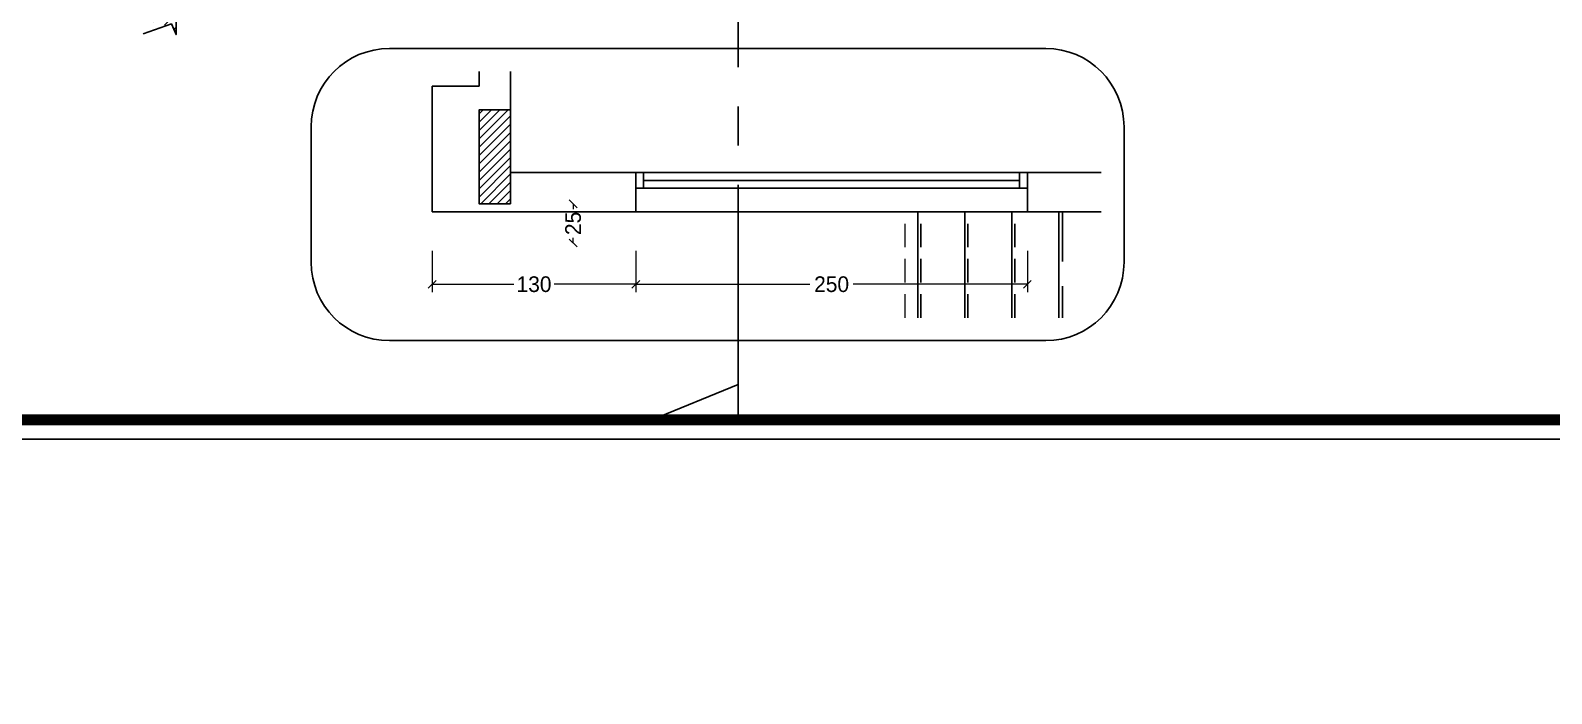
# Model space of a CAD drawing. Header units: centimetres. Extents: x 7997 to 116674, y 1017 to 13844.
# Drawn here: x 78324 to 79295, y 8997 to 9420 of the extents above; entities that cross this region are included whole.
import ezdxf
from ezdxf.xclip import XClip

# ---------------------------------------------------------------- set-up
doc = ezdxf.new("R2010")
doc.units = ezdxf.units.CM
doc.header["$LTSCALE"] = 200
doc.header["$XCLIPFRAME"] = 0
doc.header["$PDMODE"] = 2
for name, pattern in [('A-106-Typical Floor Plan$0$HIDDEN', [0.375, 0.25, -0.125]), ('CENTER2', [1.125, 0.75, -0.125, 0.125, -0.125]), ('DASHED', [0.75, 0.5, -0.25]), ('HIDDEN2', [4.7625, 3.175, -1.5875])]:
    doc.linetypes.add(name, pattern=pattern)
for name, color, linetype in [('AXIS', 9, 'CENTER2'), ('COL', 1, 'Continuous'), ('DIM', 11, 'Continuous'), ('STEPS', 7, 'Continuous'), ('WIN', 6, 'Continuous'), ('WINDOR', 6, 'Continuous')]:
    doc.layers.add(name, color=color, linetype=linetype)
for name, color, linetype, lineweight in [('HA', 251, 'Continuous', 0), ('HAT', 8, 'Continuous', 9), ('WALL', 3, 'Continuous', 25)]:
    doc.layers.add(name, color=color, linetype=linetype, lineweight=lineweight)
doc.styles.add('T2', font='')
doc.styles.get('T2').set_extended_font_data('Elisia')
doc.dimstyles.new('NORMAL-1', dxfattribs={"dimtxt": 10, "dimasz": 5, "dimexe": 5, "dimexo": 5, "dimgap": 1, "dimtad": 0, "dimdec": 0, "dimdsep": 46, "dimtxsty": 'T2', "dimblk1": 'OBLIQUE', "dimblk2": 'OBLIQUE', "dimsah": 1, "dimcen": 0.09, "dimclrd": 4, "dimclre": 4, "dimclrt": 6, "dimadec": 0, "dimazin": 0, "dimtfac": 1, "dimtdec": 0, "dimtofl": 0, "dimtmove": 1, "dimatfit": 3, "dimldrblk": 'OPEN30', "dimfxl": 0, "dimtolj": 1, "dimtzin": 0, "dimlwd": 5, "dimlwe": 5, "dimarcsym": 0})

# ---------------------------------------------------------------- blocks, each defined once
blk = doc.blocks.new('_OBLIQUE')
at = {"color": 0, "linetype": 'ByBlock'}
blk.add_line((-0.5, -0.5), (0.5, 0.5), dxfattribs=at)
blk = doc.blocks.new('*D1034')
at = {"layer": 'Defpoints', "color": 0, "ltscale": 150, "transparency": 16777216}
for p in [(78670.33, 9309.51), (78670.33, 9284.51), (78670.33, 9284.51)]:
    blk.add_point(p, dxfattribs=at)
at = {"layer": 'WALL', "color": 4, "lineweight": 5, "ltscale": 150, "transparency": 16777216}
for p, q in [((78670.33, 9309.51), (78670.33, 9306.1)), ((78670.33, 9284.51), (78670.33, 9287.91))]:
    blk.add_line(p, q, dxfattribs=at)
at = {"layer": 'WALL', "color": 4, "lineweight": 5, "ltscale": 150, "transparency": 16777216, "xscale": 5, "yscale": 5, "zscale": 5}
for p, rotation in [((78670.33, 9309.51), 90), ((78670.33, 9284.51), 270)]:
    blk.add_blockref('_OBLIQUE', p, dxfattribs=dict(at, rotation=rotation))
at = {"layer": 'WALL', "color": 6, "ltscale": 150, "transparency": 16777216, "insert": (78670.33, 9297.01), "char_height": 10, "attachment_point": 5, "rotation": 90, "style": 'T2'}
blk.add_mtext('\\A1;25', dxfattribs=at)
blk = doc.blocks.new('_Open30')
at = {"color": 0, "linetype": 'ByBlock', "lineweight": -2}
for p, q in [((-1, 0.27), (0, 0)), ((0, 0), (-1, -0.27)), ((0, 0), (-1, 0))]:
    blk.add_line(p, q, dxfattribs=at)
blk = doc.blocks.new('*D1035')
at = {"layer": 'Defpoints', "color": 0, "ltscale": 150, "transparency": 16777216}
for p in [(78580.33, 9284.51), (78710.33, 9284.51), (78710.33, 9258.17)]:
    blk.add_point(p, dxfattribs=at)
at = {"layer": 'WALL', "color": 4, "lineweight": 5, "ltscale": 150, "transparency": 16777216}
for p, q in [((78580.33, 9279.51), (78580.33, 9253.17)), ((78710.33, 9279.51), (78710.33, 9253.17)), ((78580.33, 9258.17), (78632.42, 9258.17)), ((78710.33, 9258.17), (78658.23, 9258.17))]:
    blk.add_line(p, q, dxfattribs=at)
at = {"layer": 'WALL', "color": 4, "lineweight": 5, "ltscale": 150, "transparency": 16777216, "xscale": 5, "yscale": 5, "zscale": 5, "rotation": 180}
blk.add_blockref('_OBLIQUE', (78580.33, 9258.17), dxfattribs=at)
at = {"layer": 'WALL', "color": 4, "lineweight": 5, "ltscale": 150, "transparency": 16777216, "xscale": 5, "yscale": 5, "zscale": 5}
blk.add_blockref('_OBLIQUE', (78710.33, 9258.17), dxfattribs=at)
at = {"layer": 'WALL', "color": 6, "ltscale": 150, "transparency": 16777216, "insert": (78645.33, 9258.17), "char_height": 10, "attachment_point": 5, "style": 'T2'}
blk.add_mtext('\\A1;130', dxfattribs=at)
blk = doc.blocks.new('*D1036')
at = {"layer": 'Defpoints', "color": 0, "ltscale": 150, "transparency": 16777216}
for p in [(78710.33, 9284.51), (78960.33, 9284.51), (78960.33, 9258.17)]:
    blk.add_point(p, dxfattribs=at)
at = {"layer": 'WALL', "color": 4, "lineweight": 5, "ltscale": 150, "transparency": 16777216}
for p, q in [((78710.33, 9279.51), (78710.33, 9253.17)), ((78960.33, 9279.51), (78960.33, 9253.17)), ((78710.33, 9258.17), (78821.47, 9258.17)), ((78960.33, 9258.17), (78849.18, 9258.17))]:
    blk.add_line(p, q, dxfattribs=at)
at = {"layer": 'WALL', "color": 4, "lineweight": 5, "ltscale": 150, "transparency": 16777216, "xscale": 5, "yscale": 5, "zscale": 5, "rotation": 180}
blk.add_blockref('_OBLIQUE', (78710.33, 9258.17), dxfattribs=at)
at = {"layer": 'WALL', "color": 4, "lineweight": 5, "ltscale": 150, "transparency": 16777216, "xscale": 5, "yscale": 5, "zscale": 5}
blk.add_blockref('_OBLIQUE', (78960.33, 9258.17), dxfattribs=at)
at = {"layer": 'WALL', "color": 6, "ltscale": 150, "transparency": 16777216, "insert": (78835.33, 9258.17), "char_height": 10, "attachment_point": 5, "style": 'T2'}
blk.add_mtext('\\A1;250', dxfattribs=at)
blk = doc.blocks.new('08-TITLE SHEET-selattin', base_point=(45714.8, -203081.4))
at = {"color": 0}
blk.add_lwpolyline([(51244.8, -203081.4), (45714.8, -203081.4), (45714.8, -206921.4), (51244.8, -206921.4)], close=True, dxfattribs=at)
at = {"color": 0, "linetype": 'ByBlock', "const_width": 17}
blk.add_lwpolyline([(45744.3, -206891.9), (51215.3, -206891.9), (51215.3, -203110.8), (45744.3, -203110.8)], close=True, dxfattribs=at)
at = {"layer": 'HA', "ltscale": 1.2}
blk.add_lwpolyline([(45714.8, -203081.4), (51244.8, -203081.4), (51244.8, -206921.4), (45714.8, -206921.4)], close=True, dxfattribs=at)
blk = doc.blocks.new('05-GF COLUMNS-Essa', base_point=(34188.06, 8657))
at = {"layer": 'COL', "ltscale": 0.05}
h = blk.add_hatch(dxfattribs=at)
h.set_pattern_fill('ANSI31', color=8, scale=30)
h.set_pattern_definition([(45, (-39757.2027, -54636.4848), (-2.65165043, 2.65165043), [])])
h.paths.add_polyline_path([(34238.06, 8837), (34218.06, 8837), (34218.06, 8897), (34238.06, 8897)])
at = {"layer": 'COL'}
blk.add_lwpolyline([(34238.06, 8837), (34218.06, 8837), (34218.06, 8897), (34238.06, 8897)], close=True, dxfattribs=at)
blk = doc.blocks.new('02-GROUND FLOOR PLAN-selattin', base_point=(28755.36, 25545.28))
at = {"layer": 'HAT', "linetype": 'DASHED', "ltscale": 0.15}
blk.add_line((27987.36, 24040.28), (27987.36, 24195.28), dxfattribs=at)
at = {"layer": 'STEPS'}
blk.add_line((28085.36, 24195.28), (28085.36, 23977.78), dxfattribs=at)
at = {"layer": 'STEPS', "color": 8, "linetype": 'HIDDEN2', "ltscale": 0.05}
blk.add_line((28087.86, 24195.28), (28087.86, 23980.28), dxfattribs=at)
at = {"layer": 'STEPS'}
for points in [[(28415.36, 24050.28), (28415.36, 23887.78), (27995.36, 23887.78), (27995.36, 24195.28)], [(28025.36, 24090.28), (28025.36, 24195.28)], [(28355.36, 24050.28), (28355.36, 23947.78), (28055.36, 23947.78), (28055.36, 24195.28)]]:
    blk.add_lwpolyline(points, dxfattribs=at)
at = {"layer": 'WALL'}
for p, q in [((27715.36, 24330.28), (27715.36, 24275.28)), ((27735.36, 24330.28), (27735.36, 24220.28)), ((27685.36, 24275.28), (27715.36, 24275.28)), ((27815.36, 24220.28), (27735.36, 24220.28)), ((27815.36, 24220.28), (27815.36, 24195.28)), ((28135.36, 24220.28), (28065.36, 24220.28)), ((28065.36, 24220.28), (28065.36, 24195.28)), ((27685.36, 24195.28), (27815.36, 24195.28)), ((28135.36, 24195.28), (28065.36, 24195.28))]:
    blk.add_line(p, q, dxfattribs=at)
at = {"layer": 'WALL', "ltscale": 150}
blk.add_line((27685.36, 24275.28), (27685.36, 24195.28), dxfattribs=at)
at = {"layer": 'WALL', "color": 8, "linetype": 'A-106-Typical Floor Plan$0$HIDDEN', "ltscale": 0.3}
for points in [[(28413.36, 24050.28), (28413.36, 23889.78), (27997.36, 23889.78), (27997.36, 24195.28)], [(28027.36, 24090.28), (28027.36, 24195.28)], [(28353.36, 24050.28), (28353.36, 23949.78), (28057.36, 23949.78), (28057.36, 24195.28)]]:
    blk.add_lwpolyline(points, dxfattribs=at)
at = {"layer": 'WINDOR'}
for p, q in [((27815.36, 24220.28), (28065.36, 24220.28)), ((27820.36, 24210.28), (27820.36, 24220.28)), ((27820.36, 24215.28), (28060.36, 24215.28)), ((28060.36, 24210.28), (28060.36, 24220.28)), ((27815.36, 24210.28), (28065.36, 24210.28)), ((28065.36, 24195.28), (27815.36, 24195.28))]:
    blk.add_line(p, q, dxfattribs=at)
at = {"color": 6, "ltscale": 2}
blk.add_blockref('05-GF COLUMNS-Essa', (27685.36, 24020.28), dxfattribs=at)

msp = doc.modelspace()

# ---------------------------------------------------------------- hatches: boundary and pattern name
at = {"layer": 'DIM'}
h = msp.add_hatch(dxfattribs=at)
h.set_pattern_fill('ANSI31', color=8, scale=2)
h.set_pattern_definition([(45, (24633.9815, 8101.957), (-4.49012806, 4.49012806), [])])
h.paths.add_polyline_path([(78427.4381, 9513.1625), (78402.4381, 9513.1625), (78402.4381, 9422.5523), (78413.8559, 9424.2784), (78416.8073, 9417.5558), (78416.8073, 9438.8146), (78420.3315, 9426.8153), (78427.4381, 9428.9025)])

# ---------------------------------------------------------------- linework, layer by layer
at = {"linetype": 'Continuous'}
msp.add_lwpolyline([(77758.294, 9159.2841), (80080.894, 9159.2841), (80080.894, 10772.0841), (77758.294, 10772.0841)], close=True, dxfattribs=at)
at = {"layer": 'AXIS'}
msp.add_lwpolyline([(78775.6495, 9171.688), (78775.6495, 10747.0931), (78720.5228, 10747.0931), (78775.6495, 10724.6201)], dxfattribs=at)
msp.add_lwpolyline([(78775.6495, 9171.688), (78720.5228, 9171.688), (78775.6495, 9194.161)], close=True, dxfattribs=at)
at = {"layer": 'WALL', "ltscale": 150}
msp.add_lwpolyline([(78503.0248, 9272.2082, 0.41421356), (78553.0248, 9222.2082), (78972.0365, 9222.2082, 0.41421356), (79022.0365, 9272.2082), (79022.0365, 9358.6451, 0.41421356), (78972.0365, 9408.6451), (78553.0248, 9408.6451, 0.41421356), (78503.0248, 9358.6451)], format="xyb", close=True, dxfattribs=at)
at = {"layer": 'WIN'}
msp.add_lwpolyline([(78442.3318, 9433.2767), (78420.3315, 9426.8153), (78416.8073, 9438.8146), (78416.8073, 9417.5558), (78413.8559, 9424.2784), (78395.7472, 9418.0632)], dxfattribs=at)

# ---------------------------------------------------------------- block references
at = {"layer": 'DIM', "color": 0, "linetype": 'Continuous', "xscale": 0.420000000000001, "yscale": 0.420000000000001, "zscale": 0.420000000000001}
msp.add_blockref('08-TITLE SHEET-selattin', (77758.294, 10772.0841), dxfattribs=at)

# ---------------------------------------------------------------- dimensions: what is measured, and where the dimension line sits
at = {"layer": 'WALL', "ltscale": 150}
dim = msp.add_linear_dim(base=(78670.3263, 9284.509), p1=(78670.3263, 9309.509), p2=(78670.3263, 9284.509), angle=90, dimstyle='NORMAL-1', dxfattribs=at)
dim.commit()
dim.dimension.update_dxf_attribs({"geometry": '*D1034', "text_midpoint": (78670.3263, 9297.009)})
for base, p1, p2, picture, middle in [((78710.3263, 9258.1672), (78580.3263, 9284.509), (78710.3263, 9284.509), '*D1035', (78645.3263, 9258.1672)), ((78960.3263, 9258.1672), (78710.3263, 9284.509), (78960.3263, 9284.509), '*D1036', (78835.3263, 9258.1672))]:
    dim = msp.add_linear_dim(base=base, p1=p1, p2=p2, dimstyle='NORMAL-1', dxfattribs=at)
    dim.commit()
    dim.dimension.update_dxf_attribs({"geometry": picture, "text_midpoint": middle})

# ---------------------------------------------------------------- next in the draw order: block references
at = {"layer": 'DIM', "linetype": 'Continuous'}
ref = msp.add_blockref('02-GROUND FLOOR PLAN-selattin', (79650.3263, 10654.509), dxfattribs=at)
XClip(ref).set_block_clipping_path([(27622.6986404292, 24127.6213690187), (28112.420991671, 24284.7689023467)])

doc.saveas('drawing.dxf')
